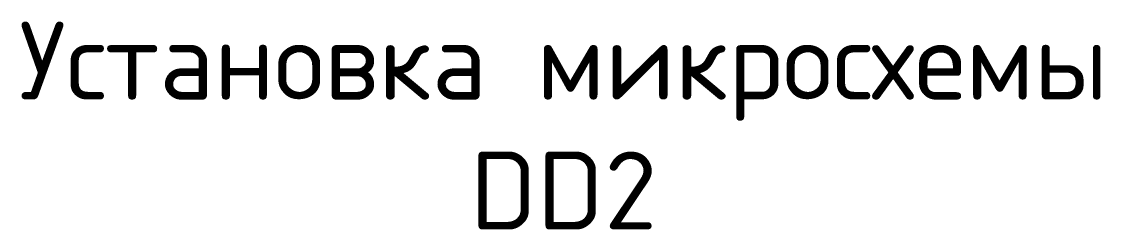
# Model space of a CAD drawing. Header units: millimetres. Extents: x -3633 to 871, y -630 to 261.
# Drawn here: x -1185.51 to -1143.93, y -352.93 to -344.93 of the extents above; entities that cross this region are included whole.
import ezdxf

# ---------------------------------------------------------------- set-up
doc = ezdxf.new("R2010")
doc.units = ezdxf.units.MM
doc.layers.add('Text', color=7, linetype='Continuous', lineweight=18)
doc.styles.add('Main', font='isocpeur.ttf', dxfattribs={"height": 3})

msp = doc.modelspace()

# ---------------------------------------------------------------- texts
at = {"layer": 'Text', "insert": (-1164.617467573077, -352.9340272706036, -1.037442169840186e-09), "char_height": 3, "attachment_point": 8, "style": 'Main'}
msp.add_mtext_dynamic_manual_height_columns('\\pxqc;Установка микросхемы DD2', width=47.37447456298798, gutter_width=30, heights=[0], dxfattribs=at)

doc.saveas('drawing.dxf')
